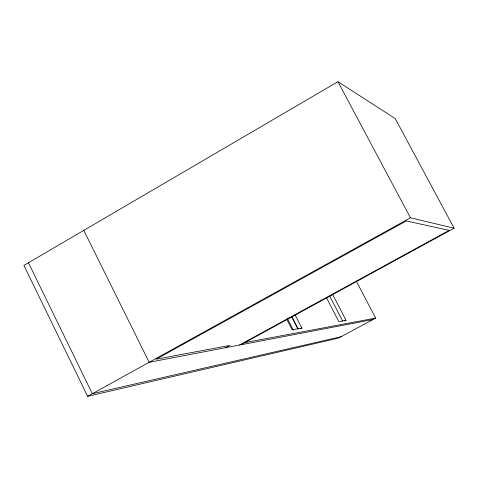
<?xml version="1.0" encoding="UTF-8"?>
<svg xmlns="http://www.w3.org/2000/svg" width="478" height="478" viewBox="0 0 478 478"><rect width="100%" height="100%" fill="white"/><g stroke="black" fill="none" stroke-linecap="round" stroke-linejoin="round"><path stroke-width="0.72" d="M240.912 344.763L454.1 228.191L395.228 118.574L337.94 81.69L23.9 265.433L87.635 396.31L338.454 338.131L375.648 318.109L356.271 281.064M87.635 396.31L410.453 217.801L454.1 228.191M225.777 347.655L229.864 345.415L156.109 359.229L406.252 220.944L449.153 230.372L239.478 345.038M300.692 328.691L301.821 328.075L295.028 314.865M344.877 320.947L346.054 320.308L332.652 294.514M341.095 336.709L92.314 393.717L28.459 262.763M372.971 319.549L149.166 362.282L83.799 230.384M244.856 342.606L375.648 318.109M301.821 328.075L292.142 329.778L286.704 319.179M346.054 320.308L338.83 321.58L326.211 297.25M337.94 81.69L410.453 217.801M329.718 296.121L342.762 321.246M291.855 316.824L297.943 328.667M291.652 316.705L298.099 329.252M287.607 318.892L293.373 330.131"/></g></svg>
